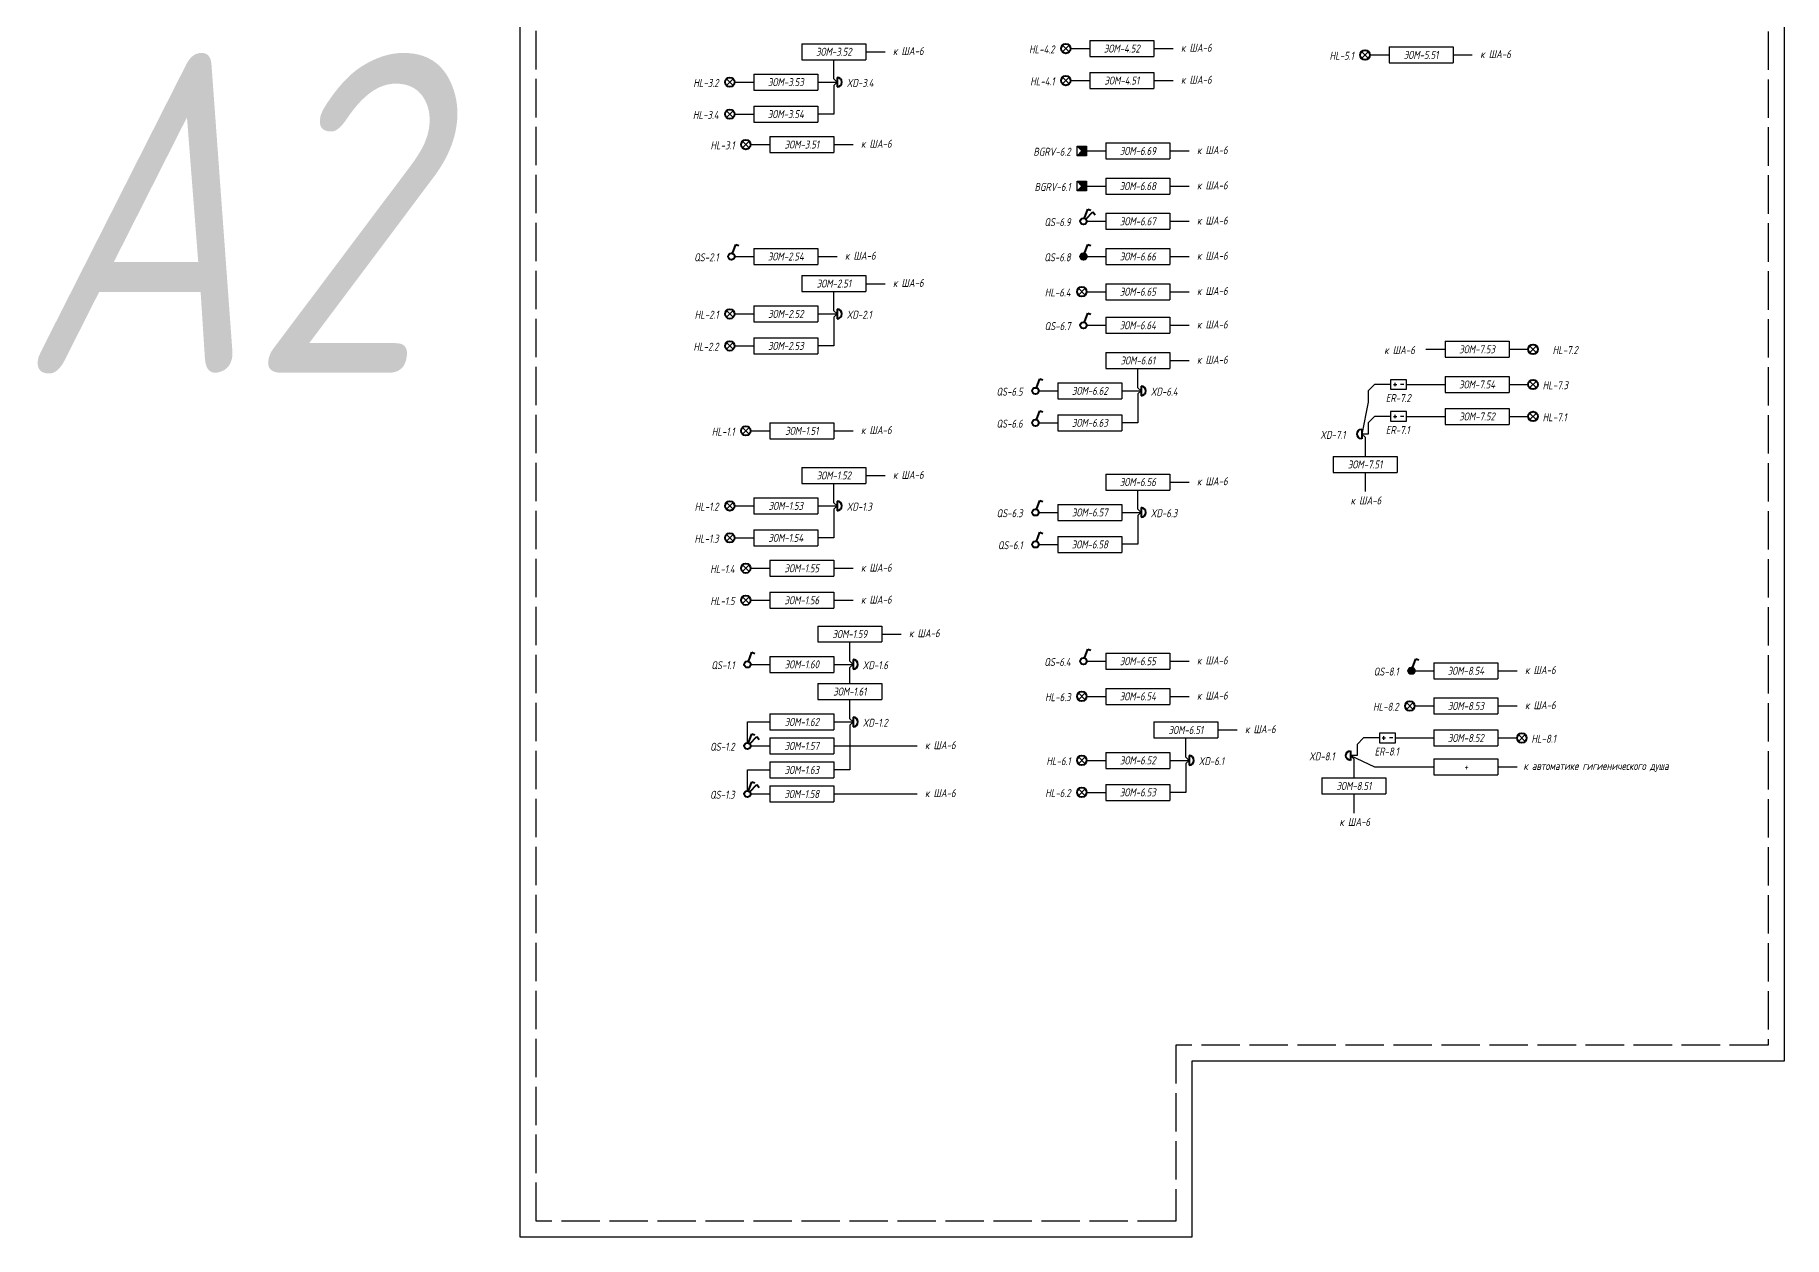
# Model space of a CAD drawing. Header units: millimetres. Extents: x -1048 to 3005, y -1068 to 487.
# Drawn here: x -338 to 209, y -1068 to -692 of the extents above; entities that cross this region are included whole.
import ezdxf
from ezdxf.enums import TextEntityAlignment as Align

# ---------------------------------------------------------------- set-up
doc = ezdxf.new("R2010")
doc.units = ezdxf.units.MM
doc.linetypes.add('ACAD_ISO02W100', pattern=[15, 12, -3])
doc.layers.add('noprint', color=2, linetype='Continuous', plot=False)
doc.styles.get("Standard").update_dxf_attribs({"font": 'arial.ttf'})
doc.styles.add('ГОСТ-ISOCPEUR', font='isocpeui.ttf', dxfattribs={"width": 0.8})
doc.linetypes.add('12V', pattern='A,12.7,-5.08,["12V",Standard,S=2.54,R=0,X=-2.54,Y=-1.27],-5.08', length=22.86)
doc.linetypes.add('220V_LINE', pattern='A,0.2,-0.05,["~220V",Standard,S=0.1,R=0,X=0,Y=-0.05],-0.4,0.1', length=0.75)

# ---------------------------------------------------------------- blocks, each defined once
blk = doc.blocks.new('*T58')
at = {"color": 0, "lineweight": -2}
for p, q in [((0, 0), (20, 0)), ((0, 0), (0, -5)), ((20, 0), (20, -5)), ((0, -5), (20, -5))]:
    blk.add_line(p, q, dxfattribs=at)
at = {"color": 0, "insert": (10, -2.5), "char_height": 2.5, "width": 19, "attachment_point": 5, "style": 'ГОСТ-ISOCPEUR'}
blk.add_mtext('{ЭОМ-1.51}', dxfattribs=at)
blk = doc.blocks.new('коробка коммутационная')
at = {"color": 0, "lineweight": -2}
blk.add_line((0, 3), (0, 0), dxfattribs=at)
blk.add_arc((0, 1.5), 1.5, 270, 90, dxfattribs=at)
blk = doc.blocks.new('*T59')
at = {"color": 0, "lineweight": -2}
for p, q in [((0, 0), (20, 0)), ((0, 0), (0, -5)), ((20, 0), (20, -5)), ((0, -5), (20, -5))]:
    blk.add_line(p, q, dxfattribs=at)
at = {"color": 0, "insert": (10, -2.5), "char_height": 2.5, "width": 19, "attachment_point": 5, "style": 'ГОСТ-ISOCPEUR'}
blk.add_mtext('{ЭОМ-1.52}', dxfattribs=at)
blk = doc.blocks.new('*T60')
at = {"color": 0, "lineweight": -2}
for p, q in [((0, 0), (20, 0)), ((0, 0), (0, -5)), ((20, 0), (20, -5)), ((0, -5), (20, -5))]:
    blk.add_line(p, q, dxfattribs=at)
at = {"color": 0, "insert": (10, -2.5), "char_height": 2.5, "width": 19, "attachment_point": 5, "style": 'ГОСТ-ISOCPEUR'}
blk.add_mtext('{ЭОМ-1.53}', dxfattribs=at)
blk = doc.blocks.new('*T61')
at = {"color": 0, "lineweight": -2}
for p, q in [((0, 0), (20, 0)), ((0, 0), (0, -5)), ((20, 0), (20, -5)), ((0, -5), (20, -5))]:
    blk.add_line(p, q, dxfattribs=at)
at = {"color": 0, "insert": (10, -2.5), "char_height": 2.5, "width": 19, "attachment_point": 5, "style": 'ГОСТ-ISOCPEUR'}
blk.add_mtext('{ЭОМ-1.54}', dxfattribs=at)
blk = doc.blocks.new('*T62')
at = {"color": 0, "lineweight": -2}
for p, q in [((0, 0), (20, 0)), ((0, 0), (0, -5)), ((20, 0), (20, -5)), ((0, -5), (20, -5))]:
    blk.add_line(p, q, dxfattribs=at)
at = {"color": 0, "insert": (10, -2.5), "char_height": 2.5, "width": 19, "attachment_point": 5, "style": 'ГОСТ-ISOCPEUR'}
blk.add_mtext('{ЭОМ-1.55}', dxfattribs=at)
blk = doc.blocks.new('*T63')
at = {"color": 0, "lineweight": -2}
for p, q in [((0, 0), (20, 0)), ((0, 0), (0, -5)), ((20, 0), (20, -5)), ((0, -5), (20, -5))]:
    blk.add_line(p, q, dxfattribs=at)
at = {"color": 0, "insert": (10, -2.5), "char_height": 2.5, "width": 19, "attachment_point": 5, "style": 'ГОСТ-ISOCPEUR'}
blk.add_mtext('{ЭОМ-1.56}', dxfattribs=at)
blk = doc.blocks.new('кнопка 1')
at = {"color": 0, "lineweight": -2}
for p, q in [((0.35, 0.94), (1.39, 3.78)), ((1.39, 3.78), (2.34, 3.45))]:
    blk.add_line(p, q, dxfattribs=at)
blk.add_circle((0, 0), 1, dxfattribs=at)
blk = doc.blocks.new('*T73')
at = {"color": 0, "lineweight": -2}
for p, q in [((0, 0), (20, 0)), ((0, 0), (0, -5)), ((20, 0), (20, -5)), ((0, -5), (20, -5))]:
    blk.add_line(p, q, dxfattribs=at)
at = {"color": 0, "insert": (10, -2.5), "char_height": 2.5, "width": 19, "attachment_point": 5, "style": 'ГОСТ-ISOCPEUR'}
blk.add_mtext('{ЭОМ-1.60}', dxfattribs=at)
blk = doc.blocks.new('*T74')
at = {"color": 0, "lineweight": -2}
for p, q in [((0, 0), (20, 0)), ((0, 0), (0, -5)), ((20, 0), (20, -5)), ((0, -5), (20, -5))]:
    blk.add_line(p, q, dxfattribs=at)
at = {"color": 0, "insert": (10, -2.5), "char_height": 2.5, "width": 19, "attachment_point": 5, "style": 'ГОСТ-ISOCPEUR'}
blk.add_mtext('{ЭОМ-1.57}', dxfattribs=at)
blk = doc.blocks.new('кнопка 2')
at = {"color": 0, "lineweight": -2}
for p, q in [((0.35, 0.94), (1.39, 3.78)), ((0.71, 0.71), (2.93, 2.93)), ((1.39, 3.78), (2.34, 3.45)), ((2.93, 2.93), (3.66, 2))]:
    blk.add_line(p, q, dxfattribs=at)
blk.add_circle((0, 0), 1, dxfattribs=at)
blk = doc.blocks.new('*T75')
at = {"color": 0, "lineweight": -2}
for p, q in [((0, 0), (20, 0)), ((0, 0), (0, -5)), ((20, 0), (20, -5)), ((0, -5), (20, -5))]:
    blk.add_line(p, q, dxfattribs=at)
at = {"color": 0, "insert": (10, -2.5), "char_height": 2.5, "width": 19, "attachment_point": 5, "style": 'ГОСТ-ISOCPEUR'}
blk.add_mtext('{ЭОМ-1.58}', dxfattribs=at)
blk = doc.blocks.new('*T76')
at = {"color": 0, "lineweight": -2}
for p, q in [((0, 0), (20, 0)), ((0, 0), (0, -5)), ((20, 0), (20, -5)), ((0, -5), (20, -5))]:
    blk.add_line(p, q, dxfattribs=at)
at = {"color": 0, "insert": (10, -2.5), "char_height": 2.5, "width": 19, "attachment_point": 5, "style": 'ГОСТ-ISOCPEUR'}
blk.add_mtext('{ЭОМ-2.51}', dxfattribs=at)
blk = doc.blocks.new('*T77')
at = {"color": 0, "lineweight": -2}
for p, q in [((0, 0), (20, 0)), ((0, 0), (0, -5)), ((20, 0), (20, -5)), ((0, -5), (20, -5))]:
    blk.add_line(p, q, dxfattribs=at)
at = {"color": 0, "insert": (10, -2.5), "char_height": 2.5, "width": 19, "attachment_point": 5, "style": 'ГОСТ-ISOCPEUR'}
blk.add_mtext('{ЭОМ-2.52}', dxfattribs=at)
blk = doc.blocks.new('*T78')
at = {"color": 0, "lineweight": -2}
for p, q in [((0, 0), (20, 0)), ((0, 0), (0, -5)), ((20, 0), (20, -5)), ((0, -5), (20, -5))]:
    blk.add_line(p, q, dxfattribs=at)
at = {"color": 0, "insert": (10, -2.5), "char_height": 2.5, "width": 19, "attachment_point": 5, "style": 'ГОСТ-ISOCPEUR'}
blk.add_mtext('{ЭОМ-2.53}', dxfattribs=at)
blk = doc.blocks.new('*T79')
at = {"color": 0, "lineweight": -2}
for p, q in [((0, 0), (20, 0)), ((0, 0), (0, -5)), ((20, 0), (20, -5)), ((0, -5), (20, -5))]:
    blk.add_line(p, q, dxfattribs=at)
at = {"color": 0, "insert": (10, -2.5), "char_height": 2.5, "width": 19, "attachment_point": 5, "style": 'ГОСТ-ISOCPEUR'}
blk.add_mtext('{ЭОМ-1.59}', dxfattribs=at)
blk = doc.blocks.new('*T80')
at = {"color": 0, "lineweight": -2}
for p, q in [((0, 0), (20, 0)), ((0, 0), (0, -5)), ((20, 0), (20, -5)), ((0, -5), (20, -5))]:
    blk.add_line(p, q, dxfattribs=at)
at = {"color": 0, "insert": (10, -2.5), "char_height": 2.5, "width": 19, "attachment_point": 5, "style": 'ГОСТ-ISOCPEUR'}
blk.add_mtext('{ЭОМ-1.61}', dxfattribs=at)
blk = doc.blocks.new('*T81')
at = {"color": 0, "lineweight": -2}
for p, q in [((0, 0), (20, 0)), ((0, 0), (0, -5)), ((20, 0), (20, -5)), ((0, -5), (20, -5))]:
    blk.add_line(p, q, dxfattribs=at)
at = {"color": 0, "insert": (10, -2.5), "char_height": 2.5, "width": 19, "attachment_point": 5, "style": 'ГОСТ-ISOCPEUR'}
blk.add_mtext('{ЭОМ-1.62}', dxfattribs=at)
blk = doc.blocks.new('*T82')
at = {"color": 0, "lineweight": -2}
for p, q in [((0, 0), (20, 0)), ((0, 0), (0, -5)), ((20, 0), (20, -5)), ((0, -5), (20, -5))]:
    blk.add_line(p, q, dxfattribs=at)
at = {"color": 0, "insert": (10, -2.5), "char_height": 2.5, "width": 19, "attachment_point": 5, "style": 'ГОСТ-ISOCPEUR'}
blk.add_mtext('{ЭОМ-1.63}', dxfattribs=at)
blk = doc.blocks.new('*T83')
at = {"color": 0, "lineweight": -2}
for p, q in [((0, 0), (20, 0)), ((0, 0), (0, -5)), ((20, 0), (20, -5)), ((0, -5), (20, -5))]:
    blk.add_line(p, q, dxfattribs=at)
at = {"color": 0, "insert": (10, -2.5), "char_height": 2.5, "width": 19, "attachment_point": 5, "style": 'ГОСТ-ISOCPEUR'}
blk.add_mtext('{ЭОМ-2.54}', dxfattribs=at)
blk = doc.blocks.new('*T84')
at = {"color": 0, "lineweight": -2}
for p, q in [((0, 0), (20, 0)), ((0, 0), (0, -5)), ((20, 0), (20, -5)), ((0, -5), (20, -5))]:
    blk.add_line(p, q, dxfattribs=at)
at = {"color": 0, "insert": (10, -2.5), "char_height": 2.5, "width": 19, "attachment_point": 5, "style": 'ГОСТ-ISOCPEUR'}
blk.add_mtext('{ЭОМ-3.51}', dxfattribs=at)
blk = doc.blocks.new('*T85')
at = {"color": 0, "lineweight": -2}
for p, q in [((0, 0), (20, 0)), ((0, 0), (0, -5)), ((20, 0), (20, -5)), ((0, -5), (20, -5))]:
    blk.add_line(p, q, dxfattribs=at)
at = {"color": 0, "insert": (10, -2.5), "char_height": 2.5, "width": 19, "attachment_point": 5, "style": 'ГОСТ-ISOCPEUR'}
blk.add_mtext('{ЭОМ-3.52}', dxfattribs=at)
blk = doc.blocks.new('*T86')
at = {"color": 0, "lineweight": -2}
for p, q in [((0, 0), (20, 0)), ((0, 0), (0, -5)), ((20, 0), (20, -5)), ((0, -5), (20, -5))]:
    blk.add_line(p, q, dxfattribs=at)
at = {"color": 0, "insert": (10, -2.5), "char_height": 2.5, "width": 19, "attachment_point": 5, "style": 'ГОСТ-ISOCPEUR'}
blk.add_mtext('{ЭОМ-3.53}', dxfattribs=at)
blk = doc.blocks.new('*T87')
at = {"color": 0, "lineweight": -2}
for p, q in [((0, 0), (20, 0)), ((0, 0), (0, -5)), ((20, 0), (20, -5)), ((0, -5), (20, -5))]:
    blk.add_line(p, q, dxfattribs=at)
at = {"color": 0, "insert": (10, -2.5), "char_height": 2.5, "width": 19, "attachment_point": 5, "style": 'ГОСТ-ISOCPEUR'}
blk.add_mtext('{ЭОМ-3.54}', dxfattribs=at)
blk = doc.blocks.new('*T98')
at = {"color": 0, "lineweight": -2}
for p, q in [((0, 0), (20, 0)), ((0, 0), (0, -5)), ((20, 0), (20, -5)), ((0, -5), (20, -5))]:
    blk.add_line(p, q, dxfattribs=at)
at = {"color": 0, "insert": (10, -2.5), "char_height": 2.5, "width": 19, "attachment_point": 5, "style": 'ГОСТ-ISOCPEUR'}
blk.add_mtext('{ЭОМ-4.51}', dxfattribs=at)
blk = doc.blocks.new('*T99')
at = {"color": 0, "lineweight": -2}
for p, q in [((0, 0), (20, 0)), ((0, 0), (0, -5)), ((20, 0), (20, -5)), ((0, -5), (20, -5))]:
    blk.add_line(p, q, dxfattribs=at)
at = {"color": 0, "insert": (10, -2.5), "char_height": 2.5, "width": 19, "attachment_point": 5, "style": 'ГОСТ-ISOCPEUR'}
blk.add_mtext('{ЭОМ-4.52}', dxfattribs=at)
blk = doc.blocks.new('*T107')
at = {"color": 0, "lineweight": -2}
for p, q in [((0, 0), (20, 0)), ((0, 0), (0, -5)), ((20, 0), (20, -5)), ((0, -5), (20, -5))]:
    blk.add_line(p, q, dxfattribs=at)
at = {"color": 0, "insert": (10, -2.5), "char_height": 2.5, "width": 19, "attachment_point": 5, "style": 'ГОСТ-ISOCPEUR'}
blk.add_mtext('{ЭОМ-6.51}', dxfattribs=at)
blk = doc.blocks.new('*T108')
at = {"color": 0, "lineweight": -2}
for p, q in [((0, 0), (20, 0)), ((0, 0), (0, -5)), ((20, 0), (20, -5)), ((0, -5), (20, -5))]:
    blk.add_line(p, q, dxfattribs=at)
at = {"color": 0, "insert": (10, -2.5), "char_height": 2.5, "width": 19, "attachment_point": 5, "style": 'ГОСТ-ISOCPEUR'}
blk.add_mtext('{ЭОМ-6.52}', dxfattribs=at)
blk = doc.blocks.new('*T109')
at = {"color": 0, "lineweight": -2}
for p, q in [((0, 0), (20, 0)), ((0, 0), (0, -5)), ((20, 0), (20, -5)), ((0, -5), (20, -5))]:
    blk.add_line(p, q, dxfattribs=at)
at = {"color": 0, "insert": (10, -2.5), "char_height": 2.5, "width": 19, "attachment_point": 5, "style": 'ГОСТ-ISOCPEUR'}
blk.add_mtext('{ЭОМ-6.53}', dxfattribs=at)
blk = doc.blocks.new('*T110')
at = {"color": 0, "lineweight": -2}
for p, q in [((0, 0), (20, 0)), ((0, 0), (0, -5)), ((20, 0), (20, -5)), ((0, -5), (20, -5))]:
    blk.add_line(p, q, dxfattribs=at)
at = {"color": 0, "insert": (10, -2.5), "char_height": 2.5, "width": 19, "attachment_point": 5, "style": 'ГОСТ-ISOCPEUR'}
blk.add_mtext('{ЭОМ-6.54}', dxfattribs=at)
blk = doc.blocks.new('*T111')
at = {"color": 0, "lineweight": -2}
for p, q in [((0, 0), (20, 0)), ((0, 0), (0, -5)), ((20, 0), (20, -5)), ((0, -5), (20, -5))]:
    blk.add_line(p, q, dxfattribs=at)
at = {"color": 0, "insert": (10, -2.5), "char_height": 2.5, "width": 19, "attachment_point": 5, "style": 'ГОСТ-ISOCPEUR'}
blk.add_mtext('{ЭОМ-6.55}', dxfattribs=at)
blk = doc.blocks.new('*T112')
at = {"color": 0, "lineweight": -2}
for p, q in [((0, 0), (20, 0)), ((0, 0), (0, -5)), ((20, 0), (20, -5)), ((0, -5), (20, -5))]:
    blk.add_line(p, q, dxfattribs=at)
at = {"color": 0, "insert": (10, -2.5), "char_height": 2.5, "width": 19, "attachment_point": 5, "style": 'ГОСТ-ISOCPEUR'}
blk.add_mtext('{ЭОМ-6.56}', dxfattribs=at)
blk = doc.blocks.new('*T113')
at = {"color": 0, "lineweight": -2}
for p, q in [((0, 0), (20, 0)), ((0, 0), (0, -5)), ((20, 0), (20, -5)), ((0, -5), (20, -5))]:
    blk.add_line(p, q, dxfattribs=at)
at = {"color": 0, "insert": (10, -2.5), "char_height": 2.5, "width": 19, "attachment_point": 5, "style": 'ГОСТ-ISOCPEUR'}
blk.add_mtext('{ЭОМ-6.58}', dxfattribs=at)
blk = doc.blocks.new('*T114')
at = {"color": 0, "lineweight": -2}
for p, q in [((0, 0), (20, 0)), ((0, 0), (0, -5)), ((20, 0), (20, -5)), ((0, -5), (20, -5))]:
    blk.add_line(p, q, dxfattribs=at)
at = {"color": 0, "insert": (10, -2.5), "char_height": 2.5, "width": 19, "attachment_point": 5, "style": 'ГОСТ-ISOCPEUR'}
blk.add_mtext('{ЭОМ-6.57}', dxfattribs=at)
blk = doc.blocks.new('*T115')
at = {"color": 0, "lineweight": -2}
for p, q in [((0, 0), (20, 0)), ((0, 0), (0, -5)), ((20, 0), (20, -5)), ((0, -5), (20, -5))]:
    blk.add_line(p, q, dxfattribs=at)
at = {"color": 0, "insert": (10, -2.5), "char_height": 2.5, "width": 19, "attachment_point": 5, "style": 'ГОСТ-ISOCPEUR'}
blk.add_mtext('{ЭОМ-6.61}', dxfattribs=at)
blk = doc.blocks.new('*T116')
at = {"color": 0, "lineweight": -2}
for p, q in [((0, 0), (20, 0)), ((0, 0), (0, -5)), ((20, 0), (20, -5)), ((0, -5), (20, -5))]:
    blk.add_line(p, q, dxfattribs=at)
at = {"color": 0, "insert": (10, -2.5), "char_height": 2.5, "width": 19, "attachment_point": 5, "style": 'ГОСТ-ISOCPEUR'}
blk.add_mtext('{ЭОМ-6.62}', dxfattribs=at)
blk = doc.blocks.new('*T117')
at = {"color": 0, "lineweight": -2}
for p, q in [((0, 0), (20, 0)), ((0, 0), (0, -5)), ((20, 0), (20, -5)), ((0, -5), (20, -5))]:
    blk.add_line(p, q, dxfattribs=at)
at = {"color": 0, "insert": (10, -2.5), "char_height": 2.5, "width": 19, "attachment_point": 5, "style": 'ГОСТ-ISOCPEUR'}
blk.add_mtext('{ЭОМ-6.63}', dxfattribs=at)
blk = doc.blocks.new('*T118')
at = {"color": 0, "lineweight": -2}
for p, q in [((0, 0), (20, 0)), ((0, 0), (0, -5)), ((20, 0), (20, -5)), ((0, -5), (20, -5))]:
    blk.add_line(p, q, dxfattribs=at)
at = {"color": 0, "insert": (10, -2.5), "char_height": 2.5, "width": 19, "attachment_point": 5, "style": 'ГОСТ-ISOCPEUR'}
blk.add_mtext('{ЭОМ-6.64}', dxfattribs=at)
blk = doc.blocks.new('*T119')
at = {"color": 0, "lineweight": -2}
for p, q in [((0, 0), (20, 0)), ((0, 0), (0, -5)), ((20, 0), (20, -5)), ((0, -5), (20, -5))]:
    blk.add_line(p, q, dxfattribs=at)
at = {"color": 0, "insert": (10, -2.5), "char_height": 2.5, "width": 19, "attachment_point": 5, "style": 'ГОСТ-ISOCPEUR'}
blk.add_mtext('{ЭОМ-6.65}', dxfattribs=at)
blk = doc.blocks.new('*T120')
at = {"color": 0, "lineweight": -2}
for p, q in [((0, 0), (20, 0)), ((0, 0), (0, -5)), ((20, 0), (20, -5)), ((0, -5), (20, -5))]:
    blk.add_line(p, q, dxfattribs=at)
at = {"color": 0, "insert": (10, -2.5), "char_height": 2.5, "width": 19, "attachment_point": 5, "style": 'ГОСТ-ISOCPEUR'}
blk.add_mtext('{ЭОМ-6.66}', dxfattribs=at)
blk = doc.blocks.new('*T121')
at = {"color": 0, "lineweight": -2}
for p, q in [((0, 0), (20, 0)), ((0, 0), (0, -5)), ((20, 0), (20, -5)), ((0, -5), (20, -5))]:
    blk.add_line(p, q, dxfattribs=at)
at = {"color": 0, "insert": (10, -2.5), "char_height": 2.5, "width": 19, "attachment_point": 5, "style": 'ГОСТ-ISOCPEUR'}
blk.add_mtext('{ЭОМ-8.53}', dxfattribs=at)
blk = doc.blocks.new('*T122')
at = {"color": 0, "lineweight": -2}
for p, q in [((0, 0), (20, 0)), ((0, 0), (0, -5)), ((20, 0), (20, -5)), ((0, -5), (20, -5))]:
    blk.add_line(p, q, dxfattribs=at)
at = {"color": 0, "insert": (10, -2.5), "char_height": 2.5, "width": 19, "attachment_point": 5, "style": 'ГОСТ-ISOCPEUR'}
blk.add_mtext('{ЭОМ-8.54}', dxfattribs=at)
blk = doc.blocks.new('кнопка 1 открытая IP44')
at = {"lineweight": -2}
blk.add_hatch(color=0, dxfattribs=at).paths.add_polyline_path([(-1, 0, 1), (1, 0, 1)])
at = {"color": 0, "lineweight": -2}
for p, q in [((0.35, 0.94), (1.39, 3.78)), ((1.39, 3.78), (2.34, 3.45))]:
    blk.add_line(p, q, dxfattribs=at)
blk.add_circle((0, 0), 1, dxfattribs=at)
blk = doc.blocks.new('*T123')
at = {"color": 0, "lineweight": -2}
for p, q in [((0, 0), (20, 0)), ((0, 0), (0, -5)), ((20, 0), (20, -5)), ((0, -5), (20, -5))]:
    blk.add_line(p, q, dxfattribs=at)
at = {"color": 0, "insert": (10, -2.5), "char_height": 2.5, "width": 19, "attachment_point": 5, "style": 'ГОСТ-ISOCPEUR'}
blk.add_mtext('{ЭОМ-7.51}', dxfattribs=at)
blk = doc.blocks.new('*T124')
at = {"color": 0, "lineweight": -2}
for p, q in [((0, 0), (20, 0)), ((0, 0), (0, -5)), ((20, 0), (20, -5)), ((0, -5), (20, -5))]:
    blk.add_line(p, q, dxfattribs=at)
at = {"color": 0, "insert": (10, -2.5), "char_height": 2.5, "width": 19, "attachment_point": 5, "style": 'ГОСТ-ISOCPEUR'}
blk.add_mtext('{ЭОМ-7.53}', dxfattribs=at)
blk = doc.blocks.new('*T125')
at = {"color": 0, "linetype": 'ByBlock', "lineweight": -2, "transparency": 16777216}
for p, q in [((0, 0), (20, 0)), ((0, 0), (0, -5)), ((20, 0), (20, -5)), ((0, -5), (20, -5))]:
    blk.add_line(p, q, dxfattribs=at)
at = {"color": 0, "transparency": 16777216, "insert": (10, -2.5), "char_height": 2.5, "width": 19, "attachment_point": 5, "style": 'ГОСТ-ISOCPEUR'}
blk.add_mtext('{ЭОМ-5.51}', dxfattribs=at)
blk = doc.blocks.new('*T148')
at = {"color": 0, "lineweight": -2}
for p, q in [((0, 0), (20, 0)), ((0, 0), (0, -5)), ((20, 0), (20, -5)), ((0, -5), (20, -5))]:
    blk.add_line(p, q, dxfattribs=at)
at = {"color": 0, "insert": (10, -2.5), "char_height": 2.5, "width": 19, "attachment_point": 5, "style": 'ГОСТ-ISOCPEUR'}
blk.add_mtext('{ЭОМ-6.67}', dxfattribs=at)
blk = doc.blocks.new('Охранный датчик')
at = {"lineweight": -2}
blk.add_hatch(color=0, dxfattribs=at).paths.add_polyline_path([(1.5, 1.5), (3, 3), (0, 3), (0, 0), (3, 0)])
at = {"color": 0, "lineweight": -2}
for p, q in [((3, 3), (1.5, 1.5)), ((1.5, 1.5), (3, 0))]:
    blk.add_line(p, q, dxfattribs=at)
blk.add_lwpolyline([(3, 0), (0, 0), (0, 3), (3, 3)], close=True, dxfattribs=at)
blk = doc.blocks.new('*T150')
at = {"color": 0, "lineweight": -2}
for p, q in [((0, 0), (20, 0)), ((0, 0), (0, -5)), ((20, 0), (20, -5)), ((0, -5), (20, -5))]:
    blk.add_line(p, q, dxfattribs=at)
at = {"color": 0, "insert": (10, -2.5), "char_height": 2.5, "width": 19, "attachment_point": 5, "style": 'ГОСТ-ISOCPEUR'}
blk.add_mtext('{ЭОМ-6.68}', dxfattribs=at)
blk = doc.blocks.new('*T151')
at = {"color": 0, "lineweight": -2}
for p, q in [((0, 0), (20, 0)), ((0, 0), (0, -5)), ((20, 0), (20, -5)), ((0, -5), (20, -5))]:
    blk.add_line(p, q, dxfattribs=at)
at = {"color": 0, "insert": (10, -2.5), "char_height": 2.5, "width": 19, "attachment_point": 5, "style": 'ГОСТ-ISOCPEUR'}
blk.add_mtext('{ЭОМ-6.69}', dxfattribs=at)
blk = doc.blocks.new('ИП')
at = {"color": 0}
for p, q in [((0.86, 1.5), (1.91, 1.5)), ((1.38, 0.97), (1.38, 2.03)), ((4.14, 1.5), (3.09, 1.5))]:
    blk.add_line(p, q, dxfattribs=at)
blk.add_lwpolyline([(0, 0), (5, 0), (5, 3), (0, 3)], close=True, dxfattribs=at)
blk = doc.blocks.new('*T384')
at = {"color": 0, "lineweight": -2}
for p, q in [((0, 0), (20, 0)), ((0, 0), (0, -5)), ((20, 0), (20, -5)), ((0, -5), (20, -5))]:
    blk.add_line(p, q, dxfattribs=at)
at = {"color": 0, "insert": (10, -2.5), "char_height": 2.5, "width": 19, "attachment_point": 5, "style": 'ГОСТ-ISOCPEUR'}
blk.add_mtext('{ЭОМ-7.52}', dxfattribs=at)
blk = doc.blocks.new('*T385')
at = {"color": 0, "lineweight": -2}
for p, q in [((0, 0), (20, 0)), ((0, 0), (0, -5)), ((20, 0), (20, -5)), ((0, -5), (20, -5))]:
    blk.add_line(p, q, dxfattribs=at)
at = {"color": 0, "insert": (10, -2.5), "char_height": 2.5, "width": 19, "attachment_point": 5, "style": 'ГОСТ-ISOCPEUR'}
blk.add_mtext('{ЭОМ-8.51}', dxfattribs=at)
blk = doc.blocks.new('*T386')
at = {"color": 0, "lineweight": -2}
for p, q in [((0, 0), (20, 0)), ((0, 0), (0, -5)), ((20, 0), (20, -5)), ((0, -5), (20, -5))]:
    blk.add_line(p, q, dxfattribs=at)
at = {"color": 0, "insert": (10, -2.5), "char_height": 2.5, "width": 19, "attachment_point": 5, "style": 'ГОСТ-ISOCPEUR'}
blk.add_mtext('{ЭОМ-8.52}', dxfattribs=at)
blk = doc.blocks.new('*T387')
at = {"color": 0, "lineweight": -2}
for p, q in [((0, 0), (20, 0)), ((0, 0), (0, -5)), ((20, 0), (20, -5)), ((0, -5), (20, -5))]:
    blk.add_line(p, q, dxfattribs=at)
at = {"color": 0, "insert": (10, -2.5), "char_height": 2.5, "width": 19, "attachment_point": 5, "style": 'ГОСТ-ISOCPEUR'}
blk.add_mtext('{+}', dxfattribs=at)
blk = doc.blocks.new('*T388')
at = {"color": 0, "lineweight": -2}
for p, q in [((0, 0), (20, 0)), ((0, 0), (0, -5)), ((20, 0), (20, -5)), ((0, -5), (20, -5))]:
    blk.add_line(p, q, dxfattribs=at)
at = {"color": 0, "insert": (10, -2.5), "char_height": 2.5, "width": 19, "attachment_point": 5, "style": 'ГОСТ-ISOCPEUR'}
blk.add_mtext('{ЭОМ-7.54}', dxfattribs=at)

msp = doc.modelspace()

# ---------------------------------------------------------------- linework, layer by layer
at = {"linetype": '220V_LINE', "ltscale": 8}
for p, q in [((-78, -697.5), (-72, -697.5)), ((-14, -696.5), (-8, -696.5)), ((12, -696.5), (18, -696.5)), ((79.5, -698.5), (85.5, -698.5)), ((105.5, -698.5), (111.5, -698.5)), ((-119, -707), (-113, -707)), ((-93, -707), (-87, -707)), ((-14, -706.5), (-8, -706.5)), ((12, -706.5), (18, -706.5)), ((-119, -717), (-113, -717)), ((-114, -726.5), (-108, -726.5)), ((-88, -726.5), (-82, -726.5)), ((-9, -728.5), (-3, -728.5)), ((17, -728.5), (23, -728.5)), ((-9, -739.5), (-3, -739.5)), ((17, -739.5), (23, -739.5)), ((-9, -750.5), (-3, -750.5)), ((17, -750.5), (23, -750.5)), ((-119, -761.5), (-113, -761.5)), ((-93, -761.5), (-87, -761.5)), ((-9, -761.5), (-3, -761.5)), ((17, -761.5), (23, -761.5)), ((-78, -770), (-72, -770)), ((-9, -772.5), (-3, -772.5)), ((17, -772.5), (23, -772.5)), ((-119, -779.45), (-113, -779.45)), ((-93, -779.45), (-87, -779.45)), ((-9, -783), (-3, -783)), ((17, -783), (23, -783)), ((-119, -789.45), (-113, -789.45)), ((97, -790.5), (103, -790.5)), ((123, -790.5), (129, -790.5)), ((17, -794), (23, -794)), ((-24, -803.5), (-18, -803.5)), ((2, -803.5), (8, -803.5)), ((-24, -813.5), (-18, -813.5)), ((-114, -816), (-108, -816)), ((-88, -816), (-82, -816)), ((-78, -830), (-72, -830)), ((78, -829), (78, -835)), ((17, -832), (23, -832)), ((-119, -839.45), (-113, -839.45)), ((-93, -839.45), (-87, -839.45)), ((-24, -841.5), (-18, -841.5)), ((2, -841.5), (8, -841.5)), ((-119, -849.45), (-113, -849.45)), ((-24, -851.5), (-18, -851.5)), ((-114, -858.95), (-108, -858.95)), ((-88, -858.95), (-82, -858.95)), ((-114, -868.95), (-108, -868.95)), ((-88, -868.95), (-82, -868.95)), ((-73, -879.5), (-67, -879.5)), ((-114, -889), (-108, -889)), ((-88, -889), (-82, -889)), ((-9, -888), (-3, -888)), ((17, -888), (23, -888)), ((93.5, -891), (99.5, -891)), ((119.5, -891), (125.5, -891)), ((-9, -899), (-3, -899)), ((17, -899), (23, -899)), ((-88, -907), (-82, -907)), ((93.5, -902), (99.5, -902)), ((119.5, -902), (125.5, -902)), ((32, -909.5), (38, -909.5)), ((-114, -914.5), (-108, -914.5)), ((-88, -914.5), (-62, -914.5)), ((-9, -919), (-3, -919)), ((17, -919), (23, -919)), ((119.5, -921), (125.5, -921)), ((-9, -929), (-3, -929)), ((-114, -929.5), (-108, -929.5)), ((-88, -929.5), (-62, -929.5)), ((74.5, -929.5), (74.5, -935.5))]:
    msp.add_line(p, q, dxfattribs=at)
at = {"color": 3}
for p, q in [((-14.44, -697.56), (-16.56, -695.44)), ((-16.56, -697.56), (-14.44, -695.44)), ((79.06, -699.56), (76.94, -697.44)), ((76.94, -699.56), (79.06, -697.44)), ((-119.44, -708.06), (-121.56, -705.94)), ((-121.56, -708.06), (-119.44, -705.94)), ((-14.44, -707.56), (-16.56, -705.44)), ((-16.56, -707.56), (-14.44, -705.44)), ((-119.44, -718.06), (-121.56, -715.94)), ((-121.56, -718.06), (-119.44, -715.94)), ((-114.44, -727.56), (-116.56, -725.44)), ((-116.56, -727.56), (-114.44, -725.44)), ((-9.44, -773.56), (-11.56, -771.44)), ((-11.56, -773.56), (-9.44, -771.44)), ((-119.44, -780.51), (-121.56, -778.39)), ((-121.56, -780.51), (-119.44, -778.39)), ((-119.44, -790.51), (-121.56, -788.39)), ((-121.56, -790.51), (-119.44, -788.39)), ((131.56, -791.56), (129.44, -789.44)), ((129.44, -791.56), (131.56, -789.44)), ((131.56, -802.56), (129.44, -800.44)), ((129.44, -802.56), (131.56, -800.44)), ((131.56, -812.56), (129.44, -810.44)), ((129.44, -812.56), (131.56, -810.44)), ((-114.44, -817.06), (-116.56, -814.94)), ((-116.56, -817.06), (-114.44, -814.94)), ((-119.44, -840.51), (-121.56, -838.39)), ((-121.56, -840.51), (-119.44, -838.39)), ((-119.44, -850.51), (-121.56, -848.39)), ((-121.56, -850.51), (-119.44, -848.39)), ((-114.44, -860.01), (-116.56, -857.89)), ((-116.56, -860.01), (-114.44, -857.89)), ((-114.44, -870.01), (-116.56, -867.89)), ((-116.56, -870.01), (-114.44, -867.89)), ((-9.44, -900.06), (-11.56, -897.94)), ((-11.56, -900.06), (-9.44, -897.94)), ((93.06, -903.06), (90.94, -900.94)), ((90.94, -903.06), (93.06, -900.94)), ((128.06, -913.06), (125.94, -910.94)), ((125.94, -913.06), (128.06, -910.94)), ((-9.44, -920.06), (-11.56, -917.94)), ((-11.56, -920.06), (-9.44, -917.94)), ((-9.44, -930.06), (-11.56, -927.94)), ((-11.56, -930.06), (-9.44, -927.94))]:
    msp.add_line(p, q, dxfattribs=at)
at = {"linetype": '12V', "ltscale": 0.25}
for p, q in [((91, -801.5), (103, -801.5)), ((123, -801.5), (129, -801.5)), ((91, -811.5), (103, -811.5)), ((123, -811.5), (129, -811.5)), ((87.5, -912), (99.5, -912)), ((119.5, -912), (125.5, -912))]:
    msp.add_line(p, q, dxfattribs=at)
at = {"linetype": '220V_LINE', "ltscale": 8, "flags": 128}
for points in [[(-87, -707), (-88, -706), (-88, -700)], [(-87, -707), (-88, -708), (-88, -717), (-93, -717)], [(-87, -779.45), (-88, -778.45), (-88, -772.45)], [(-87, -779.45), (-88, -780.45), (-88, -789.45), (-93, -789.45)], [(8, -803.5), (7, -802.5), (7, -796.5)], [(86, -801.5), (81, -801.5), (79, -803.5), (79, -807), (77, -817)], [(8, -803.45), (7, -804.45), (7, -813.45), (2, -813.45)], [(86, -811.5), (81, -811.5), (79, -813.5), (79, -817), (77, -817)], [(77, -817), (78, -818), (78, -824)], [(-87, -839.45), (-88, -838.45), (-88, -832.45)], [(8, -841.5), (7, -840.5), (7, -834.5)], [(-87, -839.45), (-88, -840.45), (-88, -849.45), (-93, -849.45)], [(8, -841.45), (7, -842.45), (7, -851.45), (2, -851.45)], [(-82, -889), (-83, -888), (-83, -882)], [(-83, -895), (-83, -890), (-82, -889)], [(-82, -907), (-83, -906), (-83, -900)], [(-115, -913.5), (-115, -907), (-108, -907)], [(-82, -907), (-83, -908), (-83, -922), (-88, -922)], [(23, -919), (22, -918), (22, -912)], [(82.5, -912), (77.5, -912), (75.5, -914), (75.5, -917.5), (73.5, -917.5)], [(73.5, -917.5), (74.5, -918.5), (74.5, -924.5)], [(73.5, -917.5), (81, -921), (99.59, -921)], [(-115, -928.5), (-115, -922), (-108, -922)], [(23, -919), (22, -920), (22, -929), (17, -929)]]:
    msp.add_lwpolyline(points, dxfattribs=at)
at = {"color": 3, "lineweight": 40}
for centre in [(-15.5, -696.5), (78, -698.5), (-15.5, -706.5), (-120.5, -707), (-120.5, -717), (-115.5, -726.5), (-10.5, -772.5), (-120.5, -779.45), (-120.5, -789.45), (130.5, -790.5), (130.5, -801.5), (130.5, -811.5), (-115.5, -816), (-120.5, -839.45), (-120.5, -849.45), (-115.5, -858.95), (-115.5, -868.95), (-10.5, -899), (92, -902), (127, -912), (-10.5, -919), (-10.5, -929)]:
    msp.add_circle(centre, 1.5, dxfattribs=at)
at = {"layer": 'noprint'}
msp.add_lwpolyline([(-186, -484.12), (198.92, -484.12), (198.92, -491.12), (208.92, -491.12), (208.92, -1013), (23.92, -1013), (23.92, -1068), (-186, -1068)], close=True, dxfattribs=at)
at = {"layer": 'noprint', "linetype": 'ACAD_ISO02W100'}
msp.add_lwpolyline([(-181, -489.12), (193.92, -489.12), (193.92, -496.12), (203.92, -496.12), (203.92, -1008), (18.92, -1008), (18.92, -1063), (-181, -1063)], close=True, dxfattribs=at)

# ---------------------------------------------------------------- block references
for name, p in [('*T99', (-8, -694)), ('*T85', (-98, -695)), ('*T125', (85.5, -696)), ('*T86', (-113, -704.5)), ('*T98', (-8, -704)), ('*T87', (-113, -714.5)), ('*T84', (-108, -724)), ('*T151', (-3, -726)), ('*T150', (-3, -737)), ('*T148', (-3, -748)), ('*T83', (-113, -759)), ('*T120', (-3, -759)), ('*T76', (-98, -767.45)), ('*T119', (-3, -770)), ('*T77', (-113, -776.95)), ('*T118', (-3, -780.5)), ('*T78', (-113, -786.95)), ('*T115', (-3, -791.5)), ('*T124', (103, -788)), ('*T116', (-18, -801)), ('*T388', (103, -799)), ('*T58', (-108, -813.5)), ('*T117', (-18, -811)), ('*T384', (103, -809)), ('*T123', (68, -824)), ('*T59', (-98, -827.45)), ('*T112', (-3, -829.5)), ('*T60', (-113, -836.95)), ('*T114', (-18, -839)), ('*T61', (-113, -846.95)), ('*T113', (-18, -849)), ('*T62', (-108, -856.45)), ('*T63', (-108, -866.45)), ('*T79', (-93, -877)), ('*T73', (-108, -886.5)), ('*T111', (-3, -885.5)), ('*T122', (99.5, -888.5)), ('*T80', (-93, -895)), ('*T110', (-3, -896.5)), ('*T121', (99.5, -899.5)), ('*T81', (-108, -904.5)), ('*T107', (12, -907)), ('*T74', (-108, -912)), ('*T386', (99.5, -909.5)), ('*T108', (-3, -916.5)), ('*T82', (-108, -919.5)), ('*T387', (99.5, -918.5)), ('*T75', (-108, -927)), ('*T109', (-3, -926.5)), ('*T385', (64.5, -924.5))]:
    msp.add_blockref(name, p)
at = {"lineweight": 40}
for name, p in [('коробка коммутационная', (-87, -708.5)), ('коробка коммутационная', (-87, -780.95)), ('коробка коммутационная', (8, -805)), ('ИП', (86, -803)), ('ИП', (86, -813)), ('коробка коммутационная', (-87, -840.95)), ('коробка коммутационная', (8, -843)), ('коробка коммутационная', (-82, -890.5)), ('коробка коммутационная', (-82, -908.5)), ('ИП', (82.5, -913.5)), ('коробка коммутационная', (23, -920.5))]:
    msp.add_blockref(name, p, dxfattribs=at)
at = {"color": 1, "rotation": 180}
for p in [(-9, -727), (-9, -738)]:
    msp.add_blockref('Охранный датчик', p, dxfattribs=at)
at = {"color": 3, "lineweight": 40}
for name, p in [('кнопка 2', (-10, -750.5)), ('кнопка 1', (-120, -761.5)), ('кнопка 1 открытая IP44', (-10, -761.5)), ('кнопка 1', (-25, -803.5)), ('кнопка 1', (-25, -813.5)), ('кнопка 1', (-25, -841.5)), ('кнопка 1', (-25, -851.5)), ('кнопка 1', (-115, -889)), ('кнопка 1', (-10, -888)), ('кнопка 1 открытая IP44', (92.5, -891)), ('кнопка 2', (-115, -914.5)), ('кнопка 2', (-115, -929.5))]:
    msp.add_blockref(name, p, dxfattribs=at)
at = {"color": 1, "lineweight": 40}
msp.add_blockref('кнопка 1', (-10, -783), dxfattribs=at)
at = {"lineweight": 40, "xscale": -1}
for p in [(77, -818.5), (73.5, -919)]:
    msp.add_blockref('коробка коммутационная', p, dxfattribs=at)

# ---------------------------------------------------------------- texts
at = {"style": 'ГОСТ-ISOCPEUR', "width": 0.8}
for s, p in [('к ША-6', (-69.5, -698.5)), ('к ША-6', (20.5, -697.5)), ('к ША-6', (114, -699.5)), ('к ША-6', (20.5, -707.5)), ('XD-3.4', (-84, -708.5)), ('к ША-6', (-79.5, -727.5)), ('к ША-6', (25.5, -729.5)), ('к ША-6', (25.5, -740.5)), ('к ША-6', (25.5, -751.5)), ('к ША-6', (-84.5, -762.5)), ('к ША-6', (25.5, -762.5)), ('к ША-6', (-69.5, -771)), ('к ША-6', (25.5, -773.5)), ('XD-2.1', (-84, -780.95)), ('к ША-6', (25.5, -784)), ('к ША-6', (25.5, -795)), ('к ША-6', (84, -792)), ('XD-6.4', (11, -805)), ('HL-7.3', (133.5, -803)), ('ER-7.2', (84.5, -807)), ('HL-7.1', (133.5, -813)), ('к ША-6', (-79.5, -817)), ('XD-7.1', (64, -818.5)), ('ER-7.1', (84.5, -817)), ('к ША-6', (-69.5, -831)), ('к ША-6', (25.5, -833)), ('XD-1.3', (-84, -840.95)), ('XD-6.3', (11, -843)), ('к ША-6', (73.5, -839)), ('к ША-6', (-79.5, -860)), ('к ША-6', (-79.5, -870)), ('к ША-6', (-64.5, -880.5)), ('XD-1.6', (-79, -890.5)), ('к ША-6', (25.5, -889)), ('к ША-6', (128, -892)), ('к ША-6', (25.5, -900)), ('к ША-6', (128, -903)), ('XD-1.2', (-79, -908.5)), ('к ША-6', (40.5, -910.5)), ('HL-8.1', (130, -913.5)), ('к ША-6', (-59.5, -915.5)), ('XD-6.1', (26, -920.5)), ('XD-8.1', (60.5, -919)), ('ER-8.1', (81, -917.5)), ('к автоматике гигиенического душа', (127.5, -922)), ('к ША-6', (-59.5, -930.5)), ('к ША-6', (70, -939.5))]:
    msp.add_text(s, height=2.5, dxfattribs=at).set_placement(p)
for s, p in [('HL-4.2', (-19, -698)), ('HL-5.1', (74.5, -700)), ('HL-3.2', (-124, -708.5)), ('HL-4.1', (-19, -708)), ('HL-3.4', (-124, -718.5)), ('HL-3.1', (-119, -728)), ('BGRV-6.2', (-14, -730)), ('BGRV-6.1', (-14, -741)), ('QS-6.9', (-14, -752)), ('QS-2.1', (-124, -763)), ('QS-6.8', (-14, -763)), ('HL-6.4', (-14, -774)), ('HL-2.1', (-124, -780.95)), ('QS-6.7', (-14, -784.5)), ('HL-2.2', (-124, -790.95)), ('HL-7.2', (144.5, -792)), ('QS-6.5', (-29, -805)), ('QS-6.6', (-29, -815)), ('HL-1.1', (-119, -817.5)), ('HL-1.2', (-124, -840.95)), ('QS-6.3', (-29, -843)), ('HL-1.3', (-124, -850.95)), ('QS-6.1', (-29, -853)), ('HL-1.4', (-119, -860.45)), ('HL-1.5', (-119, -870.45)), ('QS-1.1', (-119, -890.5)), ('QS-6.4', (-14, -889.5)), ('QS-8.1', (88.5, -892.5)), ('HL-6.3', (-14, -900.5)), ('HL-8.2', (88.5, -903.5)), ('QS-1.2', (-119, -916)), ('HL-6.1', (-14, -920.5)), ('QS-1.3', (-119, -931)), ('HL-6.2', (-14, -930.5))]:
    msp.add_text(s, height=2.5, dxfattribs=at).set_placement(p, align=Align.RIGHT)
at = {"layer": 'noprint', "style": 'ГОСТ-ISOCPEUR', "width": 0.8}
msp.add_text('А2', height=100, dxfattribs=at).set_placement((-343.3, -797.86))

doc.saveas('drawing.dxf')
